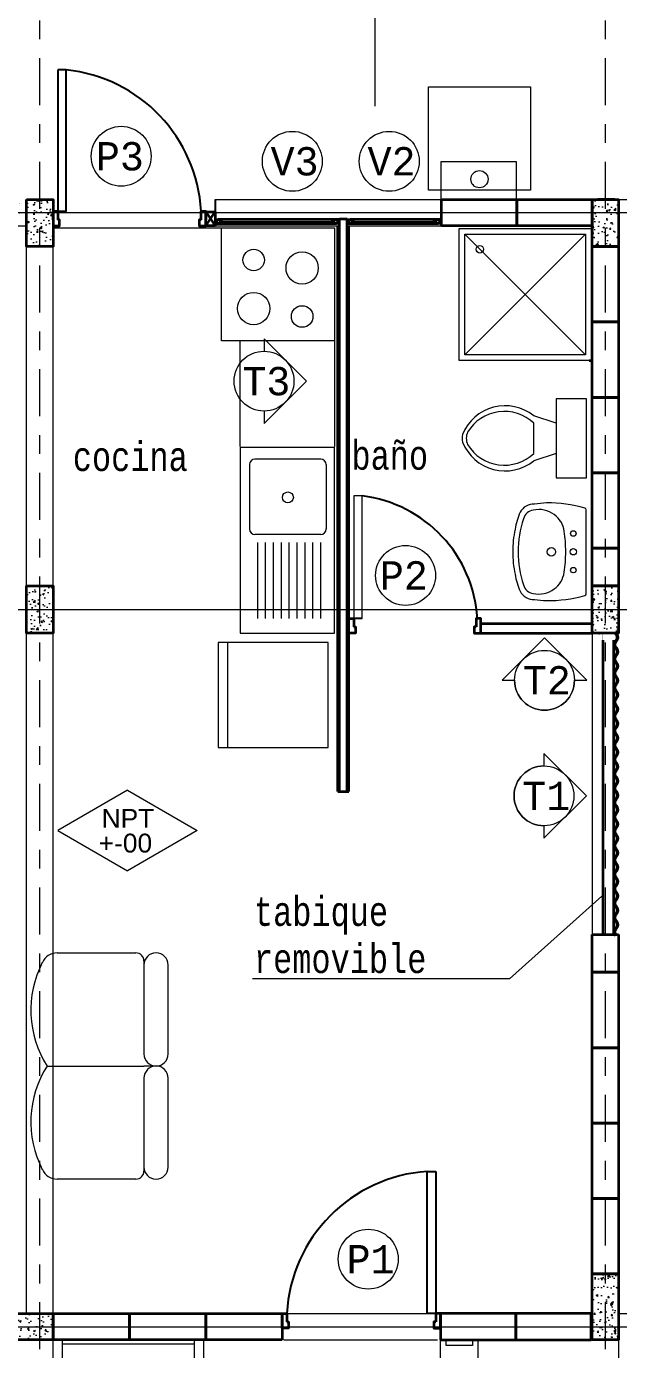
# Model space of a CAD drawing. Header units: metres. Extents: x -87 to 15, y -108 to -10.
# Drawn here: x -30.42 to -27.27, y -87.2 to -80.18 of the extents above; entities that cross this region are included whole.
import ezdxf

# ---------------------------------------------------------------- set-up
doc = ezdxf.new("R2010")
doc.units = ezdxf.units.M
doc.header["$LTSCALE"] = 5
doc.header["$MEASUREMENT"] = 0
doc.linetypes.add('CENTER', pattern=[2, 1.25, -0.25, 0.25, -0.25])
for name, color, linetype, lineweight in [('A-ANNO-SYMB', 3, 'Continuous', 18), ('A-ANNO-TEXT', 3, 'Continuous', 18), ('A-DOOR-FULL', 4, 'Continuous', 25), ('A-FLOR-PATT', 8, 'Continuous', 18), ('A-FURN', 8, 'Continuous', 18), ('A-GLAZ-FULL', 4, 'Continuous', 25), ('A-WALL-FULL', 7, 'Continuous', 35)]:
    doc.layers.add(name, color=color, linetype=linetype, lineweight=lineweight)
doc.styles.add('E-ARIAL', font='arial.ttf')
doc.styles.add('E-ROMANS', font='romans.shx', dxfattribs={"width": 0.8})

msp = doc.modelspace()

# ---------------------------------------------------------------- hatches: boundary and pattern name
at = {"layer": 'A-FLOR-PATT'}
h = msp.add_hatch(dxfattribs=at)
h.set_pattern_fill('AR-CONC', color=256, scale=0.0005, style=0)
h.set_pattern_definition([(50, (-0.005, 0), (0.091092334, -0.00796954), [0.009525, -0.104775]), (355, (-0.005, 0), (-0.01762141, 0.09552832), [0.00762, -0.08382]), (100.451, (0.00259, -0.00066), (0.07347125, 0.08755834), [0.008095, -0.089045]), (46.1842, (-0.005, 0.0254), (0.13553952, -0.02102116), [0.0142875, -0.1571625]), (96.6356, (0.0063, 0.02365), (0.11870212, 0.12371278), [0.0121425, -0.1335675]), (351.184, (-0.005, 0.0254), (0.1187023, 0.12371256), [0.01143, -0.12573]), (21, (0.0077, 0.01905), (0.07580744, -0.05113276), [0.009525, -0.104775]), (326, (0.0077, 0.01905), (0.03090101, 0.09209398), [0.00762, -0.08382]), (71.4514, (0.01402, 0.01479), (0.106708245, 0.04096143), [0.008095, -0.089045]), (37.5, (-0.005, 0), (0.001544302, 0.04227752), [0, -0.082804, 0, -0.08509, 0, -0.0841375]), (7.5, (-0.005, 0), (0.033409831, 0.050090287), [0, -0.048514, 0, -0.080899, 0, -0.0320675]), (327.5, (-0.03332, 0), (0.067795298, -0.002864372), [0, -0.03175, 0, -0.09906, 0, -0.131445]), (317.5, (-0.04602, 0), (0.07406459, 0.012713246), [0, -0.041275, 0, -0.065786, 0, -0.093345])])
h.paths.add_polyline_path([(-30.2746, -81.1009), (-30.4146, -81.1009), (-30.4146, -81.3509), (-30.2746, -81.3509)])
h = msp.add_hatch(dxfattribs=at)
h.set_pattern_fill('AR-CONC', color=256, scale=0.0005, style=0)
h.set_pattern_definition([(50, (-0.01, 0), (0.091092334, -0.00796954), [0.009525, -0.104775]), (355, (-0.01, 0), (-0.01762141, 0.09552832), [0.00762, -0.08382]), (100.451, (-0.00241, -0.00066), (0.07347125, 0.08755834), [0.008095, -0.089045]), (46.1842, (-0.01, 0.0254), (0.13553952, -0.02102116), [0.0142875, -0.1571625]), (96.6356, (0.0013, 0.02365), (0.11870212, 0.12371278), [0.0121425, -0.1335675]), (351.184, (-0.01, 0.0254), (0.1187023, 0.12371256), [0.01143, -0.12573]), (21, (0.0027, 0.01905), (0.07580744, -0.05113276), [0.009525, -0.104775]), (326, (0.0027, 0.01905), (0.03090101, 0.09209398), [0.00762, -0.08382]), (71.4514, (0.00902, 0.01479), (0.106708245, 0.04096143), [0.008095, -0.089045]), (37.5, (-0.01, 0), (0.001544302, 0.04227752), [0, -0.082804, 0, -0.08509, 0, -0.0841375]), (7.5, (-0.01, 0), (0.033409831, 0.050090287), [0, -0.048514, 0, -0.080899, 0, -0.0320675]), (327.5, (-0.03832, 0), (0.067795298, -0.002864372), [0, -0.03175, 0, -0.09906, 0, -0.131445]), (317.5, (-0.05102, 0), (0.07406459, 0.012713246), [0, -0.041275, 0, -0.065786, 0, -0.093345])])
h.paths.add_polyline_path([(-27.4146, -81.3509), (-27.2746, -81.3509), (-27.2746, -81.1009), (-27.4146, -81.1009)])
for points in [[(-29.4121, -81.2284), (-29.3979, -81.2284), (-29.3979, -81.2309), (-29.4146, -81.2309), (-29.4146, -81.2047), (-29.4121, -81.2047)], [(-28.7571, -81.2284), (-28.7712, -81.2284), (-28.7712, -81.2309), (-28.7546, -81.2309), (-28.7546, -81.2047), (-28.7571, -81.2047)], [(-28.7121, -81.2284), (-28.6979, -81.2284), (-28.6979, -81.2309), (-28.7146, -81.2309), (-28.7146, -81.2047), (-28.7121, -81.2047)], [(-28.2171, -81.2284), (-28.2312, -81.2284), (-28.2312, -81.2309), (-28.2146, -81.2309), (-28.2146, -81.2047), (-28.2171, -81.2047)]]:
    msp.add_hatch(color=256, dxfattribs=at).paths.add_polyline_path(points)
h = msp.add_hatch(dxfattribs=at)
h.set_pattern_fill('AR-CONC', color=256, scale=0.0005, style=0)
h.set_pattern_definition([(50, (-0.005, 0), (0.091092334, -0.00796954), [0.009525, -0.104775]), (355, (-0.005, 0), (-0.01762141, 0.09552832), [0.00762, -0.08382]), (100.451, (0.00259, -0.00066), (0.07347125, 0.08755834), [0.008095, -0.089045]), (46.1842, (-0.005, 0.0254), (0.13553952, -0.02102116), [0.0142875, -0.1571625]), (96.6356, (0.0063, 0.02365), (0.11870212, 0.12371278), [0.0121425, -0.1335675]), (351.184, (-0.005, 0.0254), (0.1187023, 0.12371256), [0.01143, -0.12573]), (21, (0.0077, 0.01905), (0.07580744, -0.05113276), [0.009525, -0.104775]), (326, (0.0077, 0.01905), (0.03090101, 0.09209398), [0.00762, -0.08382]), (71.4514, (0.01402, 0.01479), (0.106708245, 0.04096143), [0.008095, -0.089045]), (37.5, (-0.005, 0), (0.001544302, 0.04227752), [0, -0.082804, 0, -0.08509, 0, -0.0841375]), (7.5, (-0.005, 0), (0.033409831, 0.050090287), [0, -0.048514, 0, -0.080899, 0, -0.0320675]), (327.5, (-0.03332, 0), (0.067795298, -0.002864372), [0, -0.03175, 0, -0.09906, 0, -0.131445]), (317.5, (-0.04602, 0), (0.07406459, 0.012713246), [0, -0.041275, 0, -0.065786, 0, -0.093345])])
h.paths.add_polyline_path([(-30.2746, -83.1509), (-30.4146, -83.1509), (-30.4146, -83.4009), (-30.2746, -83.4009)])
h = msp.add_hatch(dxfattribs=at)
h.set_pattern_fill('AR-CONC', color=256, scale=0.0005, style=0)
h.set_pattern_definition([(50, (-0.01, 0), (0.091092334, -0.00796954), [0.009525, -0.104775]), (355, (-0.01, 0), (-0.01762141, 0.09552832), [0.00762, -0.08382]), (100.451, (-0.00241, -0.00066), (0.07347125, 0.08755834), [0.008095, -0.089045]), (46.1842, (-0.01, 0.0254), (0.13553952, -0.02102116), [0.0142875, -0.1571625]), (96.6356, (0.0013, 0.02365), (0.11870212, 0.12371278), [0.0121425, -0.1335675]), (351.184, (-0.01, 0.0254), (0.1187023, 0.12371256), [0.01143, -0.12573]), (21, (0.0027, 0.01905), (0.07580744, -0.05113276), [0.009525, -0.104775]), (326, (0.0027, 0.01905), (0.03090101, 0.09209398), [0.00762, -0.08382]), (71.4514, (0.00902, 0.01479), (0.106708245, 0.04096143), [0.008095, -0.089045]), (37.5, (-0.01, 0), (0.001544302, 0.04227752), [0, -0.082804, 0, -0.08509, 0, -0.0841375]), (7.5, (-0.01, 0), (0.033409831, 0.050090287), [0, -0.048514, 0, -0.080899, 0, -0.0320675]), (327.5, (-0.03832, 0), (0.067795298, -0.002864372), [0, -0.03175, 0, -0.09906, 0, -0.131445]), (317.5, (-0.05102, 0), (0.07406459, 0.012713246), [0, -0.041275, 0, -0.065786, 0, -0.093345])])
h.paths.add_polyline_path([(-27.4146, -83.4009), (-27.2746, -83.4009), (-27.2746, -83.1509), (-27.4146, -83.1509)])
h = msp.add_hatch(dxfattribs=at)
h.set_pattern_fill('AR-CONC', color=256, scale=0.0005, style=0)
h.set_pattern_definition([(50, (5.99, -3.75), (0.091092334, -0.00796954), [0.009525, -0.104775]), (355, (5.99, -3.75), (-0.01762141, 0.09552832), [0.00762, -0.08382]), (100.451, (5.99759, -3.75066), (0.07347125, 0.08755834), [0.008095, -0.089045]), (46.1842, (5.99, -3.7246), (0.13553952, -0.02102116), [0.0142875, -0.1571625]), (96.6356, (6.0013, -3.72635), (0.11870212, 0.12371278), [0.0121425, -0.1335675]), (351.184, (5.99, -3.7246), (0.1187023, 0.12371256), [0.01143, -0.12573]), (21, (6.0027, -3.73095), (0.07580744, -0.05113276), [0.009525, -0.104775]), (326, (6.0027, -3.73095), (0.03090101, 0.09209398), [0.00762, -0.08382]), (71.4514, (6.00902, -3.73521), (0.106708245, 0.04096143), [0.008095, -0.089045]), (37.5, (5.99, -3.75), (0.001544302, 0.04227752), [0, -0.082804, 0, -0.08509, 0, -0.0841375]), (7.5, (5.99, -3.75), (0.033409831, 0.050090287), [0, -0.048514, 0, -0.080899, 0, -0.0320675]), (327.5, (5.96168, -3.75), (0.067795298, -0.002864372), [0, -0.03175, 0, -0.09906, 0, -0.131445]), (317.5, (5.94898, -3.75), (0.07406459, 0.012713246), [0, -0.041275, 0, -0.065786, 0, -0.093345])])
h.paths.add_polyline_path([(-27.2746, -86.8009), (-27.4146, -86.8009), (-27.4146, -87.1509), (-27.2746, -87.1509)])
h = msp.add_hatch(dxfattribs=at)
h.set_pattern_fill('AR-CONC', color=256, scale=0.0005, style=0)
h.set_pattern_definition([(50, (2.19, 1e-08), (0.091092334, -0.00796954), [0.009525, -0.104775]), (355, (2.19, 1e-08), (-0.01762141, 0.09552832), [0.00762, -0.08382]), (100.451, (2.19759, -0.00066), (0.07347125, 0.08755834), [0.008095, -0.089045]), (46.1842, (2.19, 0.0254), (0.13553952, -0.02102116), [0.0142875, -0.1571625]), (96.6356, (2.2013, 0.02365), (0.11870212, 0.12371278), [0.0121425, -0.1335675]), (351.184, (2.19, 0.0254), (0.1187023, 0.12371256), [0.01143, -0.12573]), (21, (2.2027, 0.01905), (0.07580744, -0.05113276), [0.009525, -0.104775]), (326, (2.2027, 0.01905), (0.03090101, 0.09209398), [0.00762, -0.08382]), (71.4514, (2.20902, 0.01479), (0.106708245, 0.04096143), [0.008095, -0.089045]), (37.5, (2.19, 1e-08), (0.001544302, 0.04227752), [0, -0.082804, 0, -0.08509, 0, -0.0841375]), (7.5, (2.19, 1e-08), (0.033409831, 0.050090287), [0, -0.048514, 0, -0.080899, 0, -0.0320675]), (327.5, (2.16168, 1e-08), (0.067795298, -0.002864372), [0, -0.03175, 0, -0.09906, 0, -0.131445]), (317.5, (2.14898, 1e-08), (0.07406459, 0.012713246), [0, -0.041275, 0, -0.065786, 0, -0.093345])])
h.paths.add_polyline_path([(-31.2746, -87.0109), (-31.2746, -87.1509), (-30.2746, -87.1509), (-30.2746, -87.0109)])

# ---------------------------------------------------------------- linework, layer by layer
at = {"layer": 'A-ANNO-SYMB', "linetype": 'CENTER', "ltscale": 0.04}
for p, q in [((-30.3446, -92.1509), (-30.3446, -77.1009)), ((-27.3446, -92.1509), (-27.3446, -77.1009))]:
    msp.add_line(p, q, dxfattribs=at)
at = {"layer": 'A-ANNO-SYMB'}
for p, q in [((-28.5683, -79.3061), (-28.5683, -80.6061)), ((-29.1552, -81.8401), (-28.9306, -82.0648)), ((-29.1552, -81.8401), (-29.1552, -81.9059)), ((-29.1552, -82.2895), (-28.9306, -82.0648)), ((-29.1552, -82.2236), (-29.1552, -82.2895)), ((-27.8918, -83.6519), (-27.6672, -83.4272)), ((-27.4425, -83.6519), (-27.6672, -83.4272)), ((-27.8918, -83.6519), (-27.826, -83.6519)), ((-27.5083, -83.6519), (-27.4425, -83.6519)), ((-27.6701, -84.0402), (-27.6701, -84.106)), ((-27.6701, -84.0402), (-27.4454, -84.2648)), ((-29.8794, -84.2351), (-30.2494, -84.4487)), ((-29.8794, -84.2351), (-29.5094, -84.4487)), ((-27.6701, -84.4895), (-27.4454, -84.2648)), ((-27.6701, -84.4237), (-27.6701, -84.4895)), ((-30.2494, -84.4487), (-29.8794, -84.6623)), ((-29.5094, -84.4487), (-29.8794, -84.6623)), ((-27.3638, -84.7961), (-27.8531, -85.2362)), ((-27.8531, -85.2362), (-29.2157, -85.2362))]:
    msp.add_line(p, q, dxfattribs=at)
at = {"layer": 'A-ANNO-SYMB', "ltscale": 0.04}
for points in [[(-35.5769, -81.1709), (-14.2746, -81.1709)], [(-35.5715, -83.2759), (-14.2746, -83.2759)], [(-35.5715, -87.0809), (-14.2746, -87.0809)]]:
    msp.add_lwpolyline(points, dxfattribs=at)
at = {"layer": 'A-ANNO-SYMB'}
for centre in [(-29.9131, -80.8719), (-29.0053, -80.8987), (-28.4909, -80.8987), (-29.1552, -82.0648), (-29.1552, -82.0648), (-28.4043, -83.0954), (-27.6672, -83.6519), (-27.6701, -84.2648), (-28.6023, -86.7226)]:
    msp.add_circle(centre, 0.1589, dxfattribs=at)
for centre, start, end in [((-27.6672, -83.6519), 180, 360), ((-27.6701, -84.2648), 90, 270)]:
    msp.add_arc(centre, 0.1589, start, end, dxfattribs=at)
at = {"layer": 'A-DOOR-FULL'}
msp.add_line((-28.6346, -83.3239), (-28.6796, -83.3239), dxfattribs=at)
for points in [[(-30.2496, -80.4139), (-30.2496, -81.1639), (-30.2046, -81.1639), (-30.2046, -80.4139)], [(-28.2446, -86.2573), (-28.2446, -87.0109), (-28.2896, -87.0109), (-28.2896, -86.2573)]]:
    msp.add_lwpolyline(points, close=True, dxfattribs=at)
for centre, radius, start, end in [((-30.2846, -81.206), 0.7962, 3.03386, 84.22898), ((-28.7186, -83.3651), 0.6963, 3.38984, 83.06722), ((-28.2373, -87.054), 0.7984, 93.75372, 176.90667)]:
    msp.add_arc(centre, radius, start, end, dxfattribs=at)
at = {"layer": 'A-FURN'}
for p, q in [((-29.4146, -81.1009), (-28.7646, -81.1009)), ((-28.7666, -81.1009), (-28.2146, -81.1009)), ((-29.4146, -81.2409), (-28.7546, -81.2409)), ((-28.7146, -81.2409), (-28.2146, -81.2409)), ((-28.0896, -81.2859), (-27.4496, -81.9259)), ((-28.0896, -81.9259), (-27.4496, -81.2859)), ((-27.6046, -82.2881), (-27.7246, -82.2481)), ((-27.7246, -82.4481), (-27.7246, -82.2881)), ((-29.2816, -82.4142), (-28.7816, -82.4142)), ((-28.7816, -83.4009), (-28.7816, -82.4142)), ((-27.6046, -82.4481), (-27.7246, -82.4881)), ((-28.6346, -82.6739), (-28.6796, -82.6739)), ((-28.6796, -82.6739), (-28.6796, -83.3239)), ((-28.6346, -83.3239), (-28.6346, -82.6739)), ((-27.4464, -83.1928), (-27.4464, -82.7473)), ((-28.8543, -82.8782), (-29.2034, -82.8782)), ((-29.1906, -82.9201), (-29.1906, -83.3236)), ((-29.1487, -82.9201), (-29.1487, -83.3236)), ((-29.1068, -82.9201), (-29.1068, -83.3236)), ((-29.0649, -82.9201), (-29.0649, -83.3236)), ((-29.023, -82.9201), (-29.023, -83.3236)), ((-28.9812, -82.9201), (-28.9812, -83.3236)), ((-28.9393, -82.9201), (-28.9393, -83.3236)), ((-28.8974, -82.9201), (-28.8974, -83.3236)), ((-28.8974, -82.9201), (-28.8974, -83.2459)), ((-28.8555, -82.9201), (-28.8555, -83.3236)), ((-28.6796, -83.3239), (-28.6346, -83.3239)), ((-29.2816, -83.4009), (-28.7816, -83.4009)), ((-28.2196, -87.5559), (-28.2196, -87.1509)), ((-27.2746, -87.1509), (-27.2746, -87.5559))]:
    msp.add_line(p, q, dxfattribs=at)
at = {"layer": 'A-FURN', "ltscale": 0.8}
for p, q in [((-32.4146, -81.2409), (-30.4146, -81.2409)), ((-30.2646, -81.2509), (-28.9646, -81.2509)), ((-30.4146, -87.0109), (-30.4146, -81.3109)), ((-30.2746, -87.0109), (-30.2746, -81.3109)), ((-29.2816, -82.4117), (-29.2816, -81.8509)), ((-28.7816, -81.8509), (-28.7816, -82.4117)), ((-29.3471, -84.0089), (-29.3471, -83.4511)), ((-27.4146, -83.4009), (-27.4146, -87.0009)), ((-30.2528, -85.098), (-29.835, -85.098)), ((-29.7922, -85.1408), (-29.7922, -85.6337)), ((-29.6636, -85.6337), (-29.6636, -85.1622)), ((-30.3065, -85.698), (-29.7922, -85.698)), ((-29.7279, -85.698), (-29.7922, -85.698)), ((-29.7922, -85.7622), (-29.7922, -86.2551)), ((-29.6636, -86.2337), (-29.6636, -85.7622)), ((-29.835, -86.298), (-30.2528, -86.298)), ((-29.0596, -87.0109), (-27.4146, -87.0109)), ((-27.2746, -87.0109), (-24.4146, -87.0109)), ((-30.2746, -88.9105), (-30.2746, -87.1509)), ((-30.2246, -88.9209), (-30.2246, -87.1509)), ((-30.2246, -87.1709), (-29.5246, -87.1709)), ((-29.5246, -89.0205), (-29.5246, -87.1509)), ((-29.4746, -89.0278), (-29.4746, -87.1509)), ((-29.0496, -87.1509), (-28.2346, -87.1509)), ((-28.1896, -87.1809), (-28.1896, -87.1509)), ((-28.0496, -87.1509), (-28.0496, -87.1809)), ((-28.0196, -87.4109), (-28.0196, -87.1509)), ((-28.0496, -87.1809), (-28.1896, -87.1809))]:
    msp.add_line(p, q, dxfattribs=at)
for points in [[(-28.2823, -80.5039), (-27.7423, -80.5039), (-27.7423, -81.0509), (-28.2823, -81.0509)], [(-27.8166, -81.1009), (-27.8166, -80.9009), (-28.2166, -80.9009), (-28.2166, -81.1009)], [(-28.7816, -81.2509), (-28.7816, -81.8509), (-29.3816, -81.8509), (-29.3816, -81.2509)], [(-29.3979, -84.0087), (-28.8146, -84.0087), (-28.8146, -83.4509), (-29.3979, -83.4509)]]:
    msp.add_lwpolyline(points, close=True, dxfattribs=at)
for points in [[(-27.2746, -81.1009), (-24.3446, -81.1009)], [(-27.2746, -81.1009), (-25.3246, -81.1009)], [(-27.2746, -81.1709), (-25.2746, -81.1709)]]:
    msp.add_lwpolyline(points, dxfattribs=at)
at = {"layer": 'A-FURN'}
for points in [[(-28.1196, -81.2559), (-27.4196, -81.2559), (-27.4196, -81.9559), (-28.1196, -81.9559)], [(-28.0896, -81.2859), (-27.4496, -81.2859), (-27.4496, -81.9259), (-28.0896, -81.9259)], [(-27.6046, -82.5781), (-27.4446, -82.5781), (-27.4446, -82.1581), (-27.6046, -82.1581)]]:
    msp.add_lwpolyline(points, close=True, dxfattribs=at)
for points in [[(-29.2816, -82.4142), (-29.2816, -83.4009)], [(-29.2325, -82.5073), (-29.2325, -82.8491)], [(-28.8543, -82.4782), (-29.2034, -82.4782)], [(-28.8252, -82.5073), (-28.8252, -82.8491)]]:
    msp.add_lwpolyline(points, dxfattribs=at)
at = {"layer": 'A-FURN', "ltscale": 0.8}
for centre, radius in [((-28.0124, -80.9935), 0.0457), ((-29.2102, -81.4223), 0.0571), ((-28.953, -81.4646), 0.0857), ((-29.2102, -81.6795), 0.0857), ((-28.953, -81.7218), 0.0571)]:
    msp.add_circle(centre, radius, dxfattribs=at)
at = {"layer": 'A-FURN'}
for centre, radius in [((-28.0104, -81.3651), 0.02), ((-29.0289, -82.6818), 0.0291), ((-27.5144, -82.8729), 0.0146), ((-27.631, -82.97), 0.0224), ((-27.5144, -82.97), 0.017), ((-27.5144, -83.0672), 0.0146)]:
    msp.add_circle(centre, radius, dxfattribs=at)
for centre, radius, start, end in [((-27.8762, -82.4385), 0.2434, 51.46911, 157.97143), ((-27.8809, -82.4521), 0.2266, 46.36773, 148.94682), ((-28.0246, -82.3681), 0.08, 164.86053, 195.13947), ((-27.8762, -82.2977), 0.2434, 202.02843, 308.53071), ((-28.0021, -82.3681), 0.08, 155.73182, 204.26817), ((-27.8809, -82.2841), 0.2266, 211.05301, 313.63209), ((-29.2034, -82.5073), 0.0291, 90, 180), ((-28.8543, -82.5073), 0.0291, 0, 90), ((-27.7246, -82.7978), 0.0812, 87.36974, 152.47734), ((-27.72, -82.8082), 0.0597, 97.22335, 166.69721), ((-27.6979, -82.8846), 0.1388, 53.69033, 102.31872), ((-27.6099, -83.5876), 0.8779, 93.06121, 97.26694), ((-27.6513, -83.451), 0.7401, 74.51026, 90.42516), ((-27.4557, -82.7468), 0.00927, 356.84803, 77.03694), ((-27.3858, -82.9328), 0.4456, 157.22543, 169.36007), ((-27.2789, -82.9668), 0.5282, 160.95751, 180.35176), ((-27.6955, -82.8817), 0.1351, 31.46652, 53.80193), ((-27.7722, -82.9015), 0.2136, 10.88932, 24.99933), ((-29.2034, -82.8491), 0.0291, 180, 270), ((-28.8543, -82.8491), 0.0291, 270, 0), ((-27.2991, -82.9608), 0.5361, 168.12736, 180.98557), ((-28.371, -82.9741), 0.8164, 0.28762, 7.95764), ((-27.2991, -82.9793), 0.5361, 179.01443, 191.87264), ((-27.2789, -82.9733), 0.5282, 179.64824, 199.04249), ((-28.371, -82.9659), 0.8164, 352.04236, 359.71238), ((-27.3858, -83.0073), 0.4456, 190.63993, 202.77457), ((-27.7184, -83.0514), 0.1583, 330.73008, 349.99575), ((-27.72, -83.1319), 0.0597, 193.30279, 262.77665), ((-27.6979, -83.0555), 0.1388, 257.68128, 306.30967), ((-27.6955, -83.0583), 0.1351, 306.19807, 328.53348), ((-27.7246, -83.1423), 0.0812, 207.52266, 272.63026), ((-27.6099, -82.3525), 0.8779, 262.73306, 266.93879), ((-27.6513, -82.4891), 0.7401, 269.57484, 285.48974), ((-27.4557, -83.1933), 0.00927, 282.96306, 3.15197)]:
    msp.add_arc(centre, radius, start, end, dxfattribs=at)
at = {"layer": 'A-FURN', "ltscale": 0.8}
for centre, radius, start, end in [((-30.2528, -85.1837), 0.0857, 90, 156.42182), ((-29.835, -85.1408), 0.0429, 0, 90), ((-29.7279, -85.1622), 0.0643, 0, 180), ((-29.8378, -85.4018), 0.5544, 152.91155, 212.2841), ((-29.8378, -85.9941), 0.5544, 147.7159, 207.08845), ((-29.7279, -85.6337), 0.0643, 180, 0), ((-29.7279, -85.7622), 0.0643, 0, 180), ((-30.2528, -86.2122), 0.0857, 203.57818, 270), ((-29.835, -86.2551), 0.0429, 270, 0), ((-29.7279, -86.2337), 0.0643, 180, 0)]:
    msp.add_arc(centre, radius, start, end, dxfattribs=at)
at = {"layer": 'A-GLAZ-FULL'}
for p, q in [((-29.4146, -81.1009), (-29.4146, -81.2409)), ((-29.4146, -81.2047), (-29.3979, -81.2047)), ((-29.4121, -81.2284), (-29.4121, -81.2047)), ((-29.4121, -81.2047), (-29.4121, -81.2284)), ((-28.7712, -81.2047), (-29.3979, -81.2047)), ((-28.7546, -81.2047), (-28.7712, -81.2047)), ((-28.7571, -81.2047), (-28.7571, -81.2284)), ((-28.7146, -81.2047), (-28.6979, -81.2047)), ((-28.7121, -81.2047), (-28.7121, -81.2284)), ((-28.7121, -81.2284), (-28.7121, -81.2047)), ((-28.2312, -81.2047), (-28.6979, -81.2047)), ((-28.2146, -81.2047), (-28.2312, -81.2047)), ((-28.2171, -81.2047), (-28.2171, -81.2284)), ((-29.4146, -81.2309), (-29.3979, -81.2309)), ((-29.3979, -81.2284), (-29.4121, -81.2284)), ((-29.3979, -81.2284), (-29.4121, -81.2284)), ((-29.4041, -81.2244), (-29.4041, -81.2111)), ((-29.4041, -81.2111), (-29.3787, -81.2111)), ((-29.4041, -81.2244), (-29.3787, -81.2244)), ((-29.3979, -81.2309), (-29.3979, -81.2284)), ((-29.3979, -81.2284), (-29.3979, -81.2309)), ((-29.3979, -81.2309), (-28.7712, -81.2309)), ((-29.3887, -81.2203), (-29.3887, -81.2153)), ((-29.3887, -81.2153), (-28.7842, -81.2153)), ((-29.3887, -81.2203), (-28.7842, -81.2203)), ((-29.3787, -81.2153), (-29.3787, -81.2111)), ((-29.3787, -81.2244), (-29.3787, -81.2203)), ((-28.765, -81.2111), (-28.7942, -81.2111)), ((-28.7942, -81.2153), (-28.7942, -81.2111)), ((-28.7942, -81.2244), (-28.7942, -81.2203)), ((-28.765, -81.2244), (-28.7942, -81.2244)), ((-28.7842, -81.2153), (-28.7842, -81.2203)), ((-28.7712, -81.2284), (-28.7712, -81.2309)), ((-28.7712, -81.2284), (-28.7571, -81.2284)), ((-28.7546, -81.2309), (-28.7712, -81.2309)), ((-28.765, -81.2244), (-28.765, -81.2111)), ((-28.7146, -81.2309), (-28.6979, -81.2309)), ((-28.6979, -81.2284), (-28.7121, -81.2284)), ((-28.6979, -81.2284), (-28.7121, -81.2284)), ((-28.7041, -81.2111), (-28.6787, -81.2111)), ((-28.7041, -81.2244), (-28.7041, -81.2111)), ((-28.7041, -81.2244), (-28.6787, -81.2244)), ((-28.6979, -81.2284), (-28.6979, -81.2309)), ((-28.6979, -81.2309), (-28.6979, -81.2284)), ((-28.6979, -81.2309), (-28.2312, -81.2309)), ((-28.6887, -81.2153), (-28.2442, -81.2153)), ((-28.6887, -81.2203), (-28.6887, -81.2153)), ((-28.6887, -81.2203), (-28.2442, -81.2203)), ((-28.6787, -81.2153), (-28.6787, -81.2111)), ((-28.6787, -81.2244), (-28.6787, -81.2203)), ((-28.2542, -81.2153), (-28.2542, -81.2111)), ((-28.225, -81.2111), (-28.2542, -81.2111)), ((-28.2542, -81.2244), (-28.2542, -81.2203)), ((-28.225, -81.2244), (-28.2542, -81.2244)), ((-28.2442, -81.2153), (-28.2442, -81.2203)), ((-28.2312, -81.2284), (-28.2171, -81.2284)), ((-28.2312, -81.2284), (-28.2312, -81.2309)), ((-28.2146, -81.2309), (-28.2312, -81.2309)), ((-28.225, -81.2244), (-28.225, -81.2111))]:
    msp.add_line(p, q, dxfattribs=at)
at = {"layer": 'A-WALL-FULL'}
for p, q in [((-28.2146, -81.2409), (-28.2146, -81.1009)), ((-28.2146, -81.1009), (-27.8146, -81.1009)), ((-27.8146, -81.1009), (-27.4146, -81.1009)), ((-27.8146, -81.2409), (-27.8146, -81.1009)), ((-27.8146, -81.1009), (-27.8146, -81.2409)), ((-27.4146, -81.1009), (-27.4146, -81.2409)), ((-27.2946, -81.1009), (-27.3846, -81.1009)), ((-29.4646, -81.1659), (-29.4146, -81.1659)), ((-29.4646, -81.2409), (-29.4646, -81.1659)), ((-29.4646, -81.1659), (-29.4146, -81.2409)), ((-29.4646, -81.2409), (-29.4146, -81.1659)), ((-29.4146, -81.1659), (-29.4146, -81.2409)), ((-28.7146, -81.2047), (-28.7546, -81.2047)), ((-28.7546, -84.2409), (-28.7546, -81.2047)), ((-28.7146, -84.2409), (-28.7146, -81.2047)), ((-29.4146, -81.2409), (-29.4646, -81.2409)), ((-28.7646, -84.2409), (-28.7646, -81.2409)), ((-28.7046, -84.2409), (-28.7046, -81.2409)), ((-27.8146, -81.2409), (-28.2146, -81.2409)), ((-27.4146, -81.2409), (-27.8146, -81.2409)), ((-27.4146, -81.3509), (-27.2746, -81.3509)), ((-27.4146, -81.7509), (-27.4146, -81.3509)), ((-27.2746, -81.3509), (-27.2746, -81.7509)), ((-27.2746, -81.7509), (-27.4146, -81.7509)), ((-27.4146, -81.7509), (-27.2746, -81.7509)), ((-27.4146, -82.1509), (-27.4146, -81.7509)), ((-27.2746, -81.7509), (-27.2746, -82.1509)), ((-27.4296, -81.9559), (-27.4146, -81.9559)), ((-27.2746, -82.1509), (-27.4146, -82.1509)), ((-27.4146, -82.1509), (-27.2746, -82.1509)), ((-27.4146, -82.5509), (-27.4146, -82.1509)), ((-27.2746, -82.1509), (-27.2746, -82.5509)), ((-27.4146, -82.5509), (-27.2746, -82.5509)), ((-27.4146, -82.9509), (-27.4146, -82.5509)), ((-27.2746, -82.5509), (-27.4146, -82.5509)), ((-27.2746, -82.5509), (-27.2746, -82.9509)), ((-27.4146, -82.9509), (-27.2746, -82.9509)), ((-27.4146, -83.1509), (-27.4146, -82.9509)), ((-27.2746, -82.9509), (-27.4146, -82.9509)), ((-27.2746, -82.9509), (-27.2746, -83.1509)), ((-27.2746, -83.1509), (-27.4146, -83.1509)), ((-28.0046, -83.3509), (-27.4146, -83.3509)), ((-28.0046, -83.4009), (-27.4146, -83.4009)), ((-27.2746, -83.4009), (-27.4146, -83.4009)), ((-27.2746, -83.4009), (-27.4146, -83.4009)), ((-27.3581, -83.4395), (-27.3581, -85.0009)), ((-27.3001, -85.0009), (-27.3001, -83.4389)), ((-27.2911, -83.4052), (-27.2879, -83.4013)), ((-27.2911, -83.9388), (-27.2879, -83.9349)), ((-28.7646, -84.2409), (-28.7046, -84.2409)), ((-27.2911, -84.5101), (-27.2879, -84.514)), ((-27.4146, -85.0009), (-27.2746, -85.0009)), ((-27.4146, -85.2009), (-27.4146, -85.0009)), ((-27.2746, -85.0009), (-27.2746, -85.2009)), ((-27.2746, -85.2009), (-27.4146, -85.2009)), ((-27.4146, -85.2009), (-27.2746, -85.2009)), ((-27.4146, -85.6009), (-27.4146, -85.2009)), ((-27.2746, -85.2009), (-27.2746, -85.6009)), ((-27.4146, -85.6009), (-27.2746, -85.6009)), ((-27.4146, -86.0009), (-27.4146, -85.6009)), ((-27.2746, -85.6009), (-27.4146, -85.6009)), ((-27.2746, -85.6009), (-27.2746, -86.0009)), ((-27.4146, -86.0009), (-27.2746, -86.0009)), ((-27.4146, -86.4009), (-27.4146, -86.0009)), ((-27.2746, -86.0009), (-27.4146, -86.0009)), ((-27.2746, -86.0009), (-27.2746, -86.4009)), ((-27.2746, -86.4009), (-27.4146, -86.4009)), ((-27.4146, -86.4009), (-27.2746, -86.4009)), ((-27.4146, -86.8009), (-27.4146, -86.4009)), ((-27.2746, -86.4009), (-27.2746, -86.8009)), ((-27.2746, -86.8009), (-27.4146, -86.8009)), ((-30.2746, -87.0109), (-29.8696, -87.0109)), ((-30.2746, -87.1509), (-30.2746, -87.0109)), ((-29.8696, -87.0109), (-29.4646, -87.0109)), ((-29.8696, -87.1509), (-29.8696, -87.0109)), ((-29.8696, -87.0109), (-29.8696, -87.1509)), ((-29.4646, -87.0109), (-29.4646, -87.1509)), ((-29.4646, -87.0109), (-29.0596, -87.0109)), ((-29.4646, -87.1509), (-29.4646, -87.0109)), ((-29.0596, -87.0109), (-29.0596, -87.1509)), ((-27.8196, -87.0109), (-28.2196, -87.0109)), ((-28.2196, -87.0109), (-28.2196, -87.1509)), ((-27.8196, -87.1509), (-27.8196, -87.0109)), ((-27.4196, -87.0109), (-27.8196, -87.0109)), ((-27.8196, -87.0109), (-27.8196, -87.1509)), ((-27.4196, -87.1509), (-27.4196, -87.0109)), ((-29.8696, -87.1509), (-30.2746, -87.1509)), ((-29.4646, -87.1509), (-29.8696, -87.1509)), ((-29.0596, -87.1509), (-29.4646, -87.1509)), ((-28.2196, -87.1509), (-27.8196, -87.1509)), ((-27.8196, -87.1509), (-27.4196, -87.1509))]:
    msp.add_line(p, q, dxfattribs=at)
at = {"layer": 'A-WALL-FULL', "const_width": 0.001}
for points in [[(-30.4526, -81.1719), (-30.4526, -81.1779), (-30.4146, -81.1779), (-30.4146, -81.1719), (-30.4166, -81.17), (-30.4166, -81.1389), (-30.4166, -81.1278), (-30.4146, -81.1259), (-30.4146, -81.1199), (-30.4526, -81.1199), (-30.4526, -81.1259)], [(-27.3521, -83.4395), (-27.3581, -83.4395), (-27.3581, -83.4015), (-27.3521, -83.4015), (-27.3501, -83.4034), (-27.3191, -83.4034), (-27.308, -83.4034), (-27.3061, -83.4015), (-27.3001, -83.4015), (-27.3001, -83.4395), (-27.3061, -83.4395)], [(-27.3521, -84.9629), (-27.3581, -84.9629), (-27.3581, -85.0009), (-27.3521, -85.0009), (-27.3501, -84.9989), (-27.3191, -84.9989), (-27.308, -84.9989), (-27.3061, -85.0009), (-27.3001, -85.0009), (-27.3001, -84.9629), (-27.3061, -84.9629)]]:
    msp.add_lwpolyline(points, dxfattribs=at)
at = {"layer": 'A-WALL-FULL'}
for points in [[(-30.4146, -81.1009), (-30.2746, -81.1009), (-30.2746, -81.3509), (-30.4146, -81.3509)], [(-27.4146, -81.1009), (-27.2746, -81.1009), (-27.2746, -81.3509), (-27.4146, -81.3509)], [(-30.4146, -83.1509), (-30.2746, -83.1509), (-30.2746, -83.4009), (-30.4146, -83.4009)], [(-27.4146, -83.1509), (-27.2746, -83.1509), (-27.2746, -83.4009), (-27.4146, -83.4009)], [(-27.4146, -86.8009), (-27.2746, -86.8009), (-27.2746, -87.1509), (-27.4146, -87.1509)], [(-31.2746, -87.0109), (-30.2746, -87.0109), (-30.2746, -87.1509), (-31.2746, -87.1509)]]:
    msp.add_lwpolyline(points, close=True, dxfattribs=at)
for points in [[(-30.2746, -81.2089), (-30.2746, -81.1639), (-30.2496, -81.1639), (-30.2496, -81.2089)], [(-29.4896, -81.2089), (-29.4896, -81.1639), (-29.4646, -81.1639), (-29.4646, -81.2089)], [(-30.2746, -81.2089), (-30.2746, -81.2409), (-30.2396, -81.2409), (-30.2396, -81.2089), (-30.2496, -81.2089)], [(-29.4896, -81.2089), (-29.4996, -81.2089), (-29.4996, -81.2409), (-29.4646, -81.2409), (-29.4646, -81.2089)], [(-28.7046, -83.3689), (-28.7046, -83.3689), (-28.7046, -83.3239), (-28.6796, -83.3239), (-28.6796, -83.3689)], [(-28.6796, -83.3689), (-28.6696, -83.3689), (-28.6696, -83.4009), (-28.7046, -83.4009), (-28.7046, -83.3689)], [(-28.0296, -83.3689), (-28.0396, -83.3689), (-28.0396, -83.4009), (-28.0046, -83.4009), (-28.0046, -83.3689)], [(-28.0046, -83.3689), (-28.0046, -83.3689), (-28.0046, -83.3239), (-28.0296, -83.3239), (-28.0296, -83.3689)], [(-29.0596, -87.0559), (-29.0596, -87.0559), (-29.0596, -87.0109), (-29.0346, -87.0109), (-29.0346, -87.0559)], [(-28.2196, -87.0559), (-28.2196, -87.0559), (-28.2196, -87.0109), (-28.2446, -87.0109), (-28.2446, -87.0559)], [(-29.0346, -87.0559), (-29.0246, -87.0559), (-29.0246, -87.0879), (-29.0596, -87.0879), (-29.0596, -87.0559)], [(-28.2446, -87.0559), (-28.2546, -87.0559), (-28.2546, -87.0879), (-28.2196, -87.0879), (-28.2196, -87.0559)]]:
    msp.add_lwpolyline(points, dxfattribs=at)
for centre, radius, start, end in [((-27.2754, -83.4623), 0.0247, 129.42406, 230.57594), ((-27.2754, -83.4623), 0.0197, 129.42406, 230.57594), ((-27.3067, -83.4242), 0.0247, 309.42406, 50.57594), ((-27.3067, -83.4242), 0.0297, 309.42406, 50.57594), ((-27.2754, -83.5385), 0.0247, 129.42406, 230.57594), ((-27.2754, -83.5385), 0.0197, 129.42406, 230.57594), ((-27.3067, -83.5004), 0.0247, 309.42406, 50.57594), ((-27.3067, -83.5004), 0.0297, 309.42406, 50.57594), ((-27.3067, -83.5766), 0.0247, 309.42406, 50.57594), ((-27.3067, -83.5766), 0.0297, 309.42406, 50.57594), ((-27.2754, -83.6147), 0.0247, 129.42406, 230.57594), ((-27.2754, -83.6147), 0.0197, 129.42406, 230.57594), ((-27.3067, -83.6528), 0.0247, 309.42406, 50.57594), ((-27.3067, -83.6528), 0.0297, 309.42406, 50.57594), ((-27.2754, -83.6909), 0.0247, 129.42406, 230.57594), ((-27.2754, -83.6909), 0.0197, 129.42406, 230.57594), ((-27.3067, -83.729), 0.0247, 309.42406, 50.57594), ((-27.3067, -83.729), 0.0297, 309.42406, 50.57594), ((-27.2754, -83.7671), 0.0247, 129.42406, 230.57594), ((-27.2754, -83.7671), 0.0197, 129.42406, 230.57594), ((-27.3067, -83.8052), 0.0247, 309.42406, 50.57594), ((-27.3067, -83.8052), 0.0297, 309.42406, 50.57594), ((-27.2754, -83.8433), 0.0247, 129.42406, 230.57594), ((-27.2754, -83.8433), 0.0197, 129.42406, 230.57594), ((-27.3067, -83.8814), 0.0247, 309.42406, 50.57594), ((-27.3067, -83.8814), 0.0297, 309.42406, 50.57594), ((-27.2754, -83.9195), 0.0247, 129.42406, 230.57594), ((-27.2754, -83.9195), 0.0197, 129.42406, 230.57594), ((-27.3067, -83.9576), 0.0247, 309.42406, 50.57594), ((-27.3067, -83.9578), 0.0247, 309.42406, 50.57594), ((-27.3067, -83.9576), 0.0297, 309.42406, 50.57594), ((-27.3067, -83.9578), 0.0297, 309.42406, 50.57594), ((-27.2754, -83.9957), 0.0247, 129.42406, 230.57594), ((-27.2754, -83.9959), 0.0247, 129.42406, 230.57594), ((-27.2754, -83.9957), 0.0197, 129.42406, 230.57594), ((-27.2754, -83.9959), 0.0197, 129.42406, 230.57594), ((-27.3067, -84.0338), 0.0247, 309.42406, 50.57594), ((-27.3067, -84.034), 0.0247, 309.42406, 50.57594), ((-27.3067, -84.0338), 0.0297, 309.42406, 50.57594), ((-27.3067, -84.034), 0.0297, 309.42406, 50.57594), ((-27.2754, -84.0719), 0.0247, 129.42406, 230.57594), ((-27.2754, -84.0721), 0.0247, 129.42406, 230.57594), ((-27.2754, -84.0719), 0.0197, 129.42406, 230.57594), ((-27.2754, -84.0721), 0.0197, 129.42406, 230.57594), ((-27.2754, -84.1481), 0.0247, 129.42406, 230.57594), ((-27.2754, -84.1483), 0.0247, 129.42406, 230.57594), ((-27.2754, -84.1481), 0.0197, 129.42406, 230.57594), ((-27.2754, -84.1483), 0.0197, 129.42406, 230.57594), ((-27.3067, -84.11), 0.0247, 309.42406, 50.57594), ((-27.3067, -84.1102), 0.0247, 309.42406, 50.57594), ((-27.3067, -84.11), 0.0297, 309.42406, 50.57594), ((-27.3067, -84.1102), 0.0297, 309.42406, 50.57594), ((-27.2754, -84.2243), 0.0247, 129.42406, 230.57594), ((-27.2754, -84.2245), 0.0247, 129.42406, 230.57594), ((-27.2754, -84.2243), 0.0197, 129.42406, 230.57594), ((-27.2754, -84.2245), 0.0197, 129.42406, 230.57594), ((-27.3067, -84.1862), 0.0247, 309.42406, 50.57594), ((-27.3067, -84.1864), 0.0247, 309.42406, 50.57594), ((-27.3067, -84.1862), 0.0297, 309.42406, 50.57594), ((-27.3067, -84.1864), 0.0297, 309.42406, 50.57594), ((-27.2754, -84.3005), 0.0247, 129.42406, 230.57594), ((-27.2754, -84.3007), 0.0247, 129.42406, 230.57594), ((-27.2754, -84.3005), 0.0197, 129.42406, 230.57594), ((-27.2754, -84.3007), 0.0197, 129.42406, 230.57594), ((-27.3067, -84.2624), 0.0247, 309.42406, 50.57594), ((-27.3067, -84.2626), 0.0247, 309.42406, 50.57594), ((-27.3067, -84.2624), 0.0297, 309.42406, 50.57594), ((-27.3067, -84.2626), 0.0297, 309.42406, 50.57594), ((-27.2754, -84.3767), 0.0247, 129.42406, 230.57594), ((-27.2754, -84.3769), 0.0247, 129.42406, 230.57594), ((-27.2754, -84.3767), 0.0197, 129.42406, 230.57594), ((-27.2754, -84.3769), 0.0197, 129.42406, 230.57594), ((-27.3067, -84.3386), 0.0247, 309.42406, 50.57594), ((-27.3067, -84.3388), 0.0247, 309.42406, 50.57594), ((-27.3067, -84.3386), 0.0297, 309.42406, 50.57594), ((-27.3067, -84.3388), 0.0297, 309.42406, 50.57594), ((-27.2754, -84.4529), 0.0247, 129.42406, 230.57594), ((-27.2754, -84.4531), 0.0247, 129.42406, 230.57594), ((-27.3067, -84.4148), 0.0247, 309.42406, 50.57594), ((-27.3067, -84.415), 0.0247, 309.42406, 50.57594), ((-27.3067, -84.4148), 0.0297, 309.42406, 50.57594), ((-27.3067, -84.415), 0.0297, 309.42406, 50.57594), ((-27.2754, -84.4529), 0.0197, 129.42406, 230.57594), ((-27.2754, -84.4531), 0.0197, 129.42406, 230.57594), ((-27.3067, -84.491), 0.0247, 309.42406, 50.57594), ((-27.3067, -84.4912), 0.0247, 309.42406, 50.57594), ((-27.3067, -84.491), 0.0297, 309.42406, 50.57594), ((-27.3067, -84.4912), 0.0297, 309.42406, 50.57594), ((-27.2754, -84.5293), 0.0247, 129.42406, 230.57594), ((-27.2754, -84.5293), 0.0197, 129.42406, 230.57594), ((-27.3067, -84.5674), 0.0247, 309.42406, 50.57594), ((-27.3067, -84.5674), 0.0297, 309.42406, 50.57594), ((-27.2754, -84.6055), 0.0247, 129.42406, 230.57594), ((-27.2754, -84.6055), 0.0197, 129.42406, 230.57594), ((-27.3067, -84.6436), 0.0247, 309.42406, 50.57594), ((-27.3067, -84.6436), 0.0297, 309.42406, 50.57594), ((-27.2754, -84.6817), 0.0247, 129.42406, 230.57594), ((-27.2754, -84.6817), 0.0197, 129.42406, 230.57594), ((-27.3067, -84.7198), 0.0247, 309.42406, 50.57594), ((-27.3067, -84.7198), 0.0297, 309.42406, 50.57594), ((-27.2754, -84.7579), 0.0247, 129.42406, 230.57594), ((-27.2754, -84.7579), 0.0197, 129.42406, 230.57594), ((-27.3067, -84.796), 0.0247, 309.42406, 50.57594), ((-27.3067, -84.796), 0.0297, 309.42406, 50.57594), ((-27.2754, -84.8341), 0.0247, 129.42406, 230.57594), ((-27.2754, -84.8341), 0.0197, 129.42406, 230.57594), ((-27.3067, -84.8722), 0.0247, 309.42406, 50.57594), ((-27.3067, -84.8722), 0.0297, 309.42406, 50.57594), ((-27.2754, -84.9103), 0.0247, 129.42406, 230.57594), ((-27.2754, -84.9103), 0.0197, 129.42406, 230.57594), ((-27.3067, -84.9484), 0.0297, 309.42406, 50.57594), ((-27.2754, -84.9865), 0.0247, 129.42406, 230.57594), ((-27.2754, -84.9865), 0.0197, 129.42406, 230.57594), ((-27.3067, -84.9484), 0.0247, 309.42406, 50.57594)]:
    msp.add_arc(centre, radius, start, end, dxfattribs=at)
msp.add_point((-27.3766, -83.4009), dxfattribs=at)

# ---------------------------------------------------------------- texts
at = {"layer": 'A-ANNO-TEXT', "style": 'E-ARIAL'}
for s, p in [('NPT', (-30.0167, -84.4343)), ('+-00', (-30.0323, -84.5654))]:
    msp.add_text(s, height=0.1, dxfattribs=at).set_placement(p)
at = {"layer": 'A-ANNO-TEXT', "char_height": 0.15, "attachment_point": 1}
for s, insert, width, style in [('{\\fMonospac821 BT|b0|i0|c0|p49;P3}', (-30.047, -80.7968), 0.26085, 'E-ARIAL'), ('{\\fMonospac821 BT|b0|i0|c0|p49;V3}', (-29.1201, -80.8235), 0.2609, 'E-ARIAL'), ('{\\fMonospac821 BT|b0|i0|c0|p49;V2}', (-28.6058, -80.8235), 0.26085, 'E-ARIAL'), ('{\\fMonospac821 BT|b0|i0|c0|p49;T3}', (-29.2701, -81.9896), 0.26085, 'E-ARIAL'), ('{\\fMonospac821 BT|b0|i0|c0|p49;cocina}', (-30.1697, -82.3915), 1.4058, 'E-ROMANS'), ('{\\fMonospac821 BT|b0|i0|c0|p49;baño}', (-28.6914, -82.3844), 1.4058, 'E-ROMANS'), ('{\\fMonospac821 BT|b0|i0|c0|p49;P2}', (-28.5405, -83.0202), 0.26085, 'E-ARIAL'), ('{\\fMonospac821 BT|b0|i0|c0|p49;T2}', (-27.782, -83.5768), 0.26085, 'E-ARIAL'), ('{\\fMonospac821 BT|b0|i0|c0|p49;T1}', (-27.7849, -84.1897), 0.26085, 'E-ARIAL'), ('{\\fMonospac821 BT|b0|i0|c0|p49;tabique removible}', (-29.2088, -84.8046), 1.4058, 'E-ROMANS'), ('{\\fMonospac821 BT|b0|i0|c0|p49;P1}', (-28.7171, -86.6475), 0.26085, 'E-ARIAL')]:
    msp.add_mtext(s, dxfattribs=dict(at, insert=insert, width=width, style=style))

doc.saveas('drawing.dxf')
